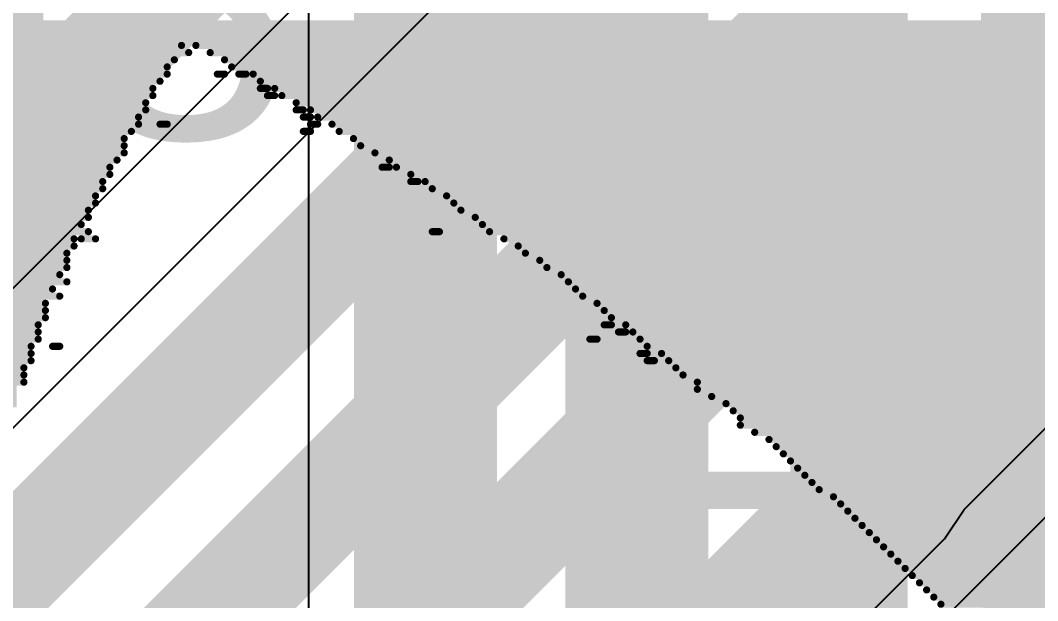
# Model space of a CAD drawing. Header units: inches. Extents: x -5 to 426, y -53 to 116.
# Drawn here: x 27.379 to 30.986, y -7.304 to -5.246 of the extents above; entities that cross this region are included whole.
import ezdxf

# ---------------------------------------------------------------- set-up
doc = ezdxf.new("R2010")
doc.units = ezdxf.units.IN
for name, color, linetype in [('Board Outline', 216, 'Continuous'), ('Bottom Layer', 5, 'Continuous'), ('Bottom Overlay', 54, 'Continuous'), ('Top Layer', 1, 'Continuous'), ('Top Overlay', 2, 'Continuous'), ('Top Paste', 8, 'Continuous'), ('Top Solder', 216, 'Continuous')]:
    doc.layers.add(name, color=color, linetype=linetype)
doc.styles.add('Arial', font='', dxfattribs={"height": 0.2})
doc.styles.get('Arial').set_extended_font_data('Arial')

# ---------------------------------------------------------------- blocks, each defined once
blk = doc.blocks.new('R___0603_50')
at = {"layer": 'Top Layer'}
for points in [[(-0.381, 0.4445), (-0.381, -0.4445), (-1.143, -0.4445), (-1.143, 0.4445)], [(1.143, 0.4445), (1.143, -0.4445), (0.381, -0.4445), (0.381, 0.4445)]]:
    blk.add_hatch(color=1, dxfattribs=at).paths.add_polyline_path(points)
at = {"layer": 'Top Paste'}
for points in [[(-0.381, 0.4445), (-0.381, -0.4445), (-1.143, -0.4445), (-1.143, 0.4445)], [(1.143, 0.4445), (1.143, -0.4445), (0.381, -0.4445), (0.381, 0.4445)]]:
    blk.add_hatch(color=8, dxfattribs=at).paths.add_polyline_path(points)
at = {"layer": 'Top Solder'}
for points in [[(-0.2794, 0.5461), (-0.2794, -0.5461), (-1.2446, -0.5461), (-1.2446, 0.5461)], [(1.2446, 0.5461), (1.2446, -0.5461), (0.2794, -0.5461), (0.2794, 0.5461)]]:
    blk.add_hatch(color=216, dxfattribs=at).paths.add_polyline_path(points)
at = {"layer": 'Top Overlay'}
for points in [[(-1.2192, 0.5334, 0.127, 0.127, 0), (1.2192, 0.5334, 0.127, 0.127, 0)], [(-1.2192, 0.5334, 0.127, 0.127, 0), (-1.2192, -0.5334, 0.127, 0.127, 0)], [(1.2192, 0.5334, 0.127, 0.127, 0), (1.2192, -0.5334, 0.127, 0.127, 0)], [(-1.2192, -0.5334, 0.127, 0.127, 0), (1.2192, -0.5334, 0.127, 0.127, 0)]]:
    blk.add_lwpolyline(points, format="xyseb", dxfattribs=at)
for points in [[(-1.25095, 0.5334, 0.0635, 0.0635, 1), (-1.18745, 0.5334, 0.0635, 0.0635, 1)], [(-1.25095, 0.5334, 0.0635, 0.0635, 1), (-1.18745, 0.5334, 0.0635, 0.0635, 1)], [(1.18745, 0.5334, 0.0635, 0.0635, 1), (1.25095, 0.5334, 0.0635, 0.0635, 1)], [(1.18745, 0.5334, 0.0635, 0.0635, 1), (1.25095, 0.5334, 0.0635, 0.0635, 1)], [(-1.25095, -0.5334, 0.0635, 0.0635, 1), (-1.18745, -0.5334, 0.0635, 0.0635, 1)], [(-1.25095, -0.5334, 0.0635, 0.0635, 1), (-1.18745, -0.5334, 0.0635, 0.0635, 1)], [(1.18745, -0.5334, 0.0635, 0.0635, 1), (1.25095, -0.5334, 0.0635, 0.0635, 1)], [(1.18745, -0.5334, 0.0635, 0.0635, 1), (1.25095, -0.5334, 0.0635, 0.0635, 1)]]:
    blk.add_lwpolyline(points, format="xyseb", close=True, dxfattribs=at)

msp = doc.modelspace()

# ---------------------------------------------------------------- hatches: boundary and pattern name
at = {"layer": 'Top Layer'}
msp.add_hatch(color=1, dxfattribs=at).paths.add_polyline_path([(30.8484, -5.894), (33.2963, -5.894), (33.2963, -4.9796), (30.8484, -4.9796)])

# ---------------------------------------------------------------- linework, layer by layer
at = {"layer": 'Board Outline'}
msp.add_lwpolyline([(49.7725, 6.3481, 0.254, 0.254, -1.144567), (-0.2979, -38.4414, 0.254, 0.254, 0)], format="xyseb", dxfattribs=at)
at = {"layer": 'Bottom Layer'}
for p, q in [((29.8821, -4.1615), (20.9794, -13.0642)), ((21.1658, -12.3823), (29.3173, -4.2308)), ((30.7247, -6.9808), (31.2388, -6.4667)), ((31.1856, -6.8354), (21.0486, -16.9723)), ((30.6554, -7.0844), (30.7247, -6.9808)), ((20.8373, -16.9025), (30.6554, -7.0844))]:
    msp.add_line(p, q, dxfattribs=at)
for points in [[(20.9186, -12.135, 0.381, 0.381, 0), (29.1589, -3.8947, 0.381, 0.381, 0)], [(21.2267, -13.3114, 0.381, 0.381, 0), (30.3345, -4.2036, 0.381, 0.381, 0)], [(30.3798, -5.8424, 0.381, 0.381, -0.198912), (32.8178, -4.8326, 0.381, 0.381, 0)], [(20.0917, -15.3242, 0.381, 0.381, 0), (30.4822, -4.9336, 0.381, 0.381, 0)], [(31.0057, -6.2054, 0.381, 0.381, -0.196871), (32.7876, -5.4755, 0.381, 0.381, 0)], [(19.8879, -16.3343, 0.381, 0.381, 0), (30.3798, -5.8424, 0.381, 0.381, 0)], [(30.9916, -6.2194, 0.381, 0.381, -0.001965), (31.0057, -6.2054, 0.381, 0.381, 0)], [(30.4082, -6.8028, 0.381, 0.381, 0), (30.9916, -6.2194, 0.381, 0.381, 0)], [(30.3022, -6.9088, 0.381, 0.381, 0), (30.4082, -6.8028, 0.381, 0.381, 0)], [(30.4082, -6.8372, 0.381, 0.381, 0), (30.4082, -6.8028, 0.381, 0.381, 0)], [(19.8207, -17.4247, 0.381, 0.381, 0), (30.4082, -6.8372, 0.381, 0.381, 0)], [(21.091, -17.4244, 0.381, 0.381, 0), (31.5226, -6.9928, 0.381, 0.381, 0)]]:
    msp.add_lwpolyline(points, format="xyseb", dxfattribs=at)
for points in [[(30.2845, -5.8424, 0.1905, 0.1905, 1), (30.475, -5.8424, 0.1905, 0.1905, 1)], [(30.2845, -5.8424, 0.1905, 0.1905, 1), (30.475, -5.8424, 0.1905, 0.1905, 1)], [(30.9105, -6.2054, 0.1905, 0.1905, 1), (31.101, -6.2054, 0.1905, 0.1905, 1)], [(30.9105, -6.2054, 0.1905, 0.1905, 1), (31.101, -6.2054, 0.1905, 0.1905, 1)], [(30.8963, -6.2194, 0.1905, 0.1905, 1), (31.0868, -6.2194, 0.1905, 0.1905, 1)], [(30.8963, -6.2194, 0.1905, 0.1905, 1), (31.0868, -6.2194, 0.1905, 0.1905, 1)], [(30.313, -6.8028, 0.1905, 0.1905, 1), (30.5035, -6.8028, 0.1905, 0.1905, 1)], [(30.313, -6.8028, 0.1905, 0.1905, 1), (30.5035, -6.8028, 0.1905, 0.1905, 1)], [(30.313, -6.8028, 0.1905, 0.1905, 1), (30.5035, -6.8028, 0.1905, 0.1905, 1)], [(30.313, -6.8372, 0.1905, 0.1905, 1), (30.5035, -6.8372, 0.1905, 0.1905, 1)], [(30.313, -6.8372, 0.1905, 0.1905, 1), (30.5035, -6.8372, 0.1905, 0.1905, 1)], [(30.2069, -6.9088, 0.1905, 0.1905, 1), (30.3974, -6.9088, 0.1905, 0.1905, 1)]]:
    msp.add_lwpolyline(points, format="xyseb", close=True, dxfattribs=at)
at = {"layer": 'Bottom Overlay'}
for points in [[(27.3661, -5.259, 0.0254, 0.0254, 0), (31.5063, -5.259, 0.0254, 0.0254, 0)], [(27.3407, -5.3098, 0.0254, 0.0254, 0), (31.5571, -5.3098, 0.0254, 0.0254, 0)], [(27.3661, -5.2844, 0.0254, 0.0254, 0), (31.5317, -5.2844, 0.0254, 0.0254, 0)], [(27.3407, -5.3352, 0.0254, 0.0254, 0), (27.9503, -5.3352, 0.0254, 0.0254, 0)], [(28.0011, -5.3352, 0.0254, 0.0254, 0), (31.5825, -5.3352, 0.0254, 0.0254, 0)], [(27.3153, -5.3606, 0.0254, 0.0254, 0), (27.9757, -5.3606, 0.0254, 0.0254, 0)], [(27.3153, -5.386, 0.0254, 0.0254, 0), (27.9249, -5.386, 0.0254, 0.0254, 0)], [(28.0519, -5.3606, 0.0254, 0.0254, 0), (31.6079, -5.3606, 0.0254, 0.0254, 0)], [(28.1027, -5.386, 0.0254, 0.0254, 0), (31.6333, -5.386, 0.0254, 0.0254, 0)], [(27.2899, -5.4114, 0.0254, 0.0254, 0), (27.8995, -5.4114, 0.0254, 0.0254, 0)], [(28.1281, -5.4114, 0.0254, 0.0254, 0), (31.6587, -5.4114, 0.0254, 0.0254, 0)], [(27.2645, -5.4368, 0.0254, 0.0254, 0), (27.8995, -5.4368, 0.0254, 0.0254, 0)], [(28.0773, -5.4368, 0.0254, 0.0254, 0), (28.1027, -5.4368, 0.0254, 0.0254, 0)], [(28.1535, -5.4368, 0.0254, 0.0254, 0), (28.1789, -5.4368, 0.0254, 0.0254, 0)], [(28.2043, -5.4368, 0.0254, 0.0254, 0), (31.6841, -5.4368, 0.0254, 0.0254, 0)], [(27.2137, -5.4876, 0.0254, 0.0254, 0), (27.8487, -5.4876, 0.0254, 0.0254, 0)], [(27.2645, -5.4622, 0.0254, 0.0254, 0), (27.8741, -5.4622, 0.0254, 0.0254, 0)], [(28.2297, -5.4622, 0.0254, 0.0254, 0), (31.7095, -5.4622, 0.0254, 0.0254, 0)], [(28.2297, -5.4876, 0.0254, 0.0254, 0), (28.2551, -5.4876, 0.0254, 0.0254, 0)], [(28.2805, -5.4876, 0.0254, 0.0254, 0), (31.7349, -5.4876, 0.0254, 0.0254, 0)], [(27.2391, -5.513, 0.0254, 0.0254, 0), (27.8487, -5.513, 0.0254, 0.0254, 0)], [(28.2551, -5.513, 0.0254, 0.0254, 0), (28.2805, -5.513, 0.0254, 0.0254, 0)], [(28.3059, -5.513, 0.0254, 0.0254, 0), (31.7603, -5.513, 0.0254, 0.0254, 0)], [(27.1883, -5.5638, 0.0254, 0.0254, 0), (27.8233, -5.5638, 0.0254, 0.0254, 0)], [(27.2137, -5.5384, 0.0254, 0.0254, 0), (27.8233, -5.5384, 0.0254, 0.0254, 0)], [(28.3567, -5.5384, 0.0254, 0.0254, 0), (31.8111, -5.5384, 0.0254, 0.0254, 0)], [(28.3567, -5.5638, 0.0254, 0.0254, 0), (28.3821, -5.5638, 0.0254, 0.0254, 0)], [(28.4075, -5.5638, 0.0254, 0.0254, 0), (31.8365, -5.5638, 0.0254, 0.0254, 0)], [(27.1883, -5.5892, 0.0254, 0.0254, 0), (27.7979, -5.5892, 0.0254, 0.0254, 0)], [(28.3821, -5.5892, 0.0254, 0.0254, 0), (28.4075, -5.5892, 0.0254, 0.0254, 0)], [(28.4329, -5.5892, 0.0254, 0.0254, 0), (31.8365, -5.5892, 0.0254, 0.0254, 0)], [(27.1883, -5.6146, 0.0254, 0.0254, 0), (27.7979, -5.6146, 0.0254, 0.0254, 0)], [(27.8741, -5.6146, 0.0254, 0.0254, 0), (27.8995, -5.6146, 0.0254, 0.0254, 0)], [(28.4075, -5.6146, 0.0254, 0.0254, 0), (28.4329, -5.6146, 0.0254, 0.0254, 0)], [(28.4837, -5.6146, 0.0254, 0.0254, 0), (31.8619, -5.6146, 0.0254, 0.0254, 0)], [(27.1629, -5.64, 0.0254, 0.0254, 0), (27.7725, -5.64, 0.0254, 0.0254, 0)], [(27.1629, -5.6654, 0.0254, 0.0254, 0), (27.7471, -5.6654, 0.0254, 0.0254, 0)], [(28.3821, -5.64, 0.0254, 0.0254, 0), (28.4075, -5.64, 0.0254, 0.0254, 0)], [(28.5091, -5.64, 0.0254, 0.0254, 0), (31.9127, -5.64, 0.0254, 0.0254, 0)], [(28.5599, -5.6654, 0.0254, 0.0254, 0), (31.9381, -5.6654, 0.0254, 0.0254, 0)], [(27.1375, -5.6908, 0.0254, 0.0254, 0), (27.7471, -5.6908, 0.0254, 0.0254, 0)], [(28.5853, -5.6908, 0.0254, 0.0254, 0), (31.9635, -5.6908, 0.0254, 0.0254, 0)], [(27.1121, -5.7416, 0.0254, 0.0254, 0), (27.7217, -5.7416, 0.0254, 0.0254, 0)], [(27.1375, -5.7162, 0.0254, 0.0254, 0), (27.7471, -5.7162, 0.0254, 0.0254, 0)], [(28.6361, -5.7162, 0.0254, 0.0254, 0), (31.9889, -5.7162, 0.0254, 0.0254, 0)], [(28.6869, -5.7416, 0.0254, 0.0254, 0), (32.0143, -5.7416, 0.0254, 0.0254, 0)], [(27.1121, -5.767, 0.0254, 0.0254, 0), (27.6963, -5.767, 0.0254, 0.0254, 0)], [(28.6615, -5.767, 0.0254, 0.0254, 0), (28.6869, -5.767, 0.0254, 0.0254, 0)], [(28.7123, -5.767, 0.0254, 0.0254, 0), (32.0397, -5.767, 0.0254, 0.0254, 0)], [(27.0867, -5.8178, 0.0254, 0.0254, 0), (27.6709, -5.8178, 0.0254, 0.0254, 0)], [(27.1121, -5.7924, 0.0254, 0.0254, 0), (27.6963, -5.7924, 0.0254, 0.0254, 0)], [(28.7631, -5.7924, 0.0254, 0.0254, 0), (32.0651, -5.7924, 0.0254, 0.0254, 0)], [(28.7631, -5.8178, 0.0254, 0.0254, 0), (28.7885, -5.8178, 0.0254, 0.0254, 0)], [(28.8139, -5.8178, 0.0254, 0.0254, 0), (32.0905, -5.8178, 0.0254, 0.0254, 0)], [(27.0613, -5.8432, 0.0254, 0.0254, 0), (27.6709, -5.8432, 0.0254, 0.0254, 0)], [(28.8393, -5.8432, 0.0254, 0.0254, 0), (32.1159, -5.8432, 0.0254, 0.0254, 0)], [(27.0613, -5.8686, 0.0254, 0.0254, 0), (27.6455, -5.8686, 0.0254, 0.0254, 0)], [(28.8901, -5.8686, 0.0254, 0.0254, 0), (32.1413, -5.8686, 0.0254, 0.0254, 0)], [(27.0359, -5.9194, 0.0254, 0.0254, 0), (27.6201, -5.9194, 0.0254, 0.0254, 0)], [(27.0613, -5.894, 0.0254, 0.0254, 0), (27.6455, -5.894, 0.0254, 0.0254, 0)], [(28.9155, -5.894, 0.0254, 0.0254, 0), (32.1921, -5.894, 0.0254, 0.0254, 0)], [(28.9409, -5.9194, 0.0254, 0.0254, 0), (32.1921, -5.9194, 0.0254, 0.0254, 0)], [(27.0359, -5.9448, 0.0254, 0.0254, 0), (27.6201, -5.9448, 0.0254, 0.0254, 0)], [(28.9917, -5.9448, 0.0254, 0.0254, 0), (32.2175, -5.9448, 0.0254, 0.0254, 0)], [(27.0105, -5.9956, 0.0254, 0.0254, 0), (27.6201, -5.9956, 0.0254, 0.0254, 0)], [(27.0359, -5.9702, 0.0254, 0.0254, 0), (27.5947, -5.9702, 0.0254, 0.0254, 0)], [(28.8393, -5.9956, 0.0254, 0.0254, 0), (28.8647, -5.9956, 0.0254, 0.0254, 0)], [(29.0171, -5.9702, 0.0254, 0.0254, 0), (32.2429, -5.9702, 0.0254, 0.0254, 0)], [(29.0425, -5.9956, 0.0254, 0.0254, 0), (32.2683, -5.9956, 0.0254, 0.0254, 0)], [(27.0105, -6.021, 0.0254, 0.0254, 0), (27.5693, -6.021, 0.0254, 0.0254, 0)], [(27.5947, -6.021, 0.0254, 0.0254, 0), (27.6455, -6.021, 0.0254, 0.0254, 0)], [(29.0933, -6.021, 0.0254, 0.0254, 0), (32.2937, -6.021, 0.0254, 0.0254, 0)], [(26.9851, -6.0464, 0.0254, 0.0254, 0), (27.5693, -6.0464, 0.0254, 0.0254, 0)], [(26.9851, -6.0718, 0.0254, 0.0254, 0), (27.5439, -6.0718, 0.0254, 0.0254, 0)], [(29.1441, -6.0464, 0.0254, 0.0254, 0), (32.3191, -6.0464, 0.0254, 0.0254, 0)], [(29.1695, -6.0718, 0.0254, 0.0254, 0), (32.3699, -6.0718, 0.0254, 0.0254, 0)], [(26.9597, -6.0972, 0.0254, 0.0254, 0), (27.5439, -6.0972, 0.0254, 0.0254, 0)], [(29.2203, -6.0972, 0.0254, 0.0254, 0), (32.3953, -6.0972, 0.0254, 0.0254, 0)], [(26.9597, -6.1226, 0.0254, 0.0254, 0), (27.5439, -6.1226, 0.0254, 0.0254, 0)], [(29.2457, -6.1226, 0.0254, 0.0254, 0), (32.3953, -6.1226, 0.0254, 0.0254, 0)], [(26.9343, -6.1734, 0.0254, 0.0254, 0), (27.5439, -6.1734, 0.0254, 0.0254, 0)], [(26.9597, -6.148, 0.0254, 0.0254, 0), (27.5185, -6.148, 0.0254, 0.0254, 0)], [(29.2965, -6.148, 0.0254, 0.0254, 0), (32.4207, -6.148, 0.0254, 0.0254, 0)], [(29.3219, -6.1734, 0.0254, 0.0254, 0), (32.4461, -6.1734, 0.0254, 0.0254, 0)], [(26.9343, -6.1988, 0.0254, 0.0254, 0), (27.4931, -6.1988, 0.0254, 0.0254, 0)], [(29.3473, -6.1988, 0.0254, 0.0254, 0), (32.4969, -6.1988, 0.0254, 0.0254, 0)], [(26.8835, -6.2496, 0.0254, 0.0254, 0), (27.4677, -6.2496, 0.0254, 0.0254, 0)], [(26.9089, -6.2242, 0.0254, 0.0254, 0), (27.5185, -6.2242, 0.0254, 0.0254, 0)], [(29.3727, -6.2242, 0.0254, 0.0254, 0), (32.5477, -6.2242, 0.0254, 0.0254, 0)], [(29.4235, -6.2496, 0.0254, 0.0254, 0), (32.5477, -6.2496, 0.0254, 0.0254, 0)], [(26.9089, -6.275, 0.0254, 0.0254, 0), (27.4677, -6.275, 0.0254, 0.0254, 0)], [(29.4489, -6.275, 0.0254, 0.0254, 0), (32.5731, -6.275, 0.0254, 0.0254, 0)], [(26.8835, -6.3004, 0.0254, 0.0254, 0), (27.4677, -6.3004, 0.0254, 0.0254, 0)], [(29.4743, -6.3004, 0.0254, 0.0254, 0), (32.5985, -6.3004, 0.0254, 0.0254, 0)], [(26.8835, -6.3258, 0.0254, 0.0254, 0), (27.4423, -6.3258, 0.0254, 0.0254, 0)], [(26.8835, -6.3512, 0.0254, 0.0254, 0), (27.4423, -6.3512, 0.0254, 0.0254, 0)], [(29.4489, -6.3258, 0.0254, 0.0254, 0), (29.4743, -6.3258, 0.0254, 0.0254, 0)], [(29.4997, -6.3512, 0.0254, 0.0254, 0), (29.5251, -6.3512, 0.0254, 0.0254, 0)], [(29.5251, -6.3258, 0.0254, 0.0254, 0), (32.6239, -6.3258, 0.0254, 0.0254, 0)], [(29.5505, -6.3512, 0.0254, 0.0254, 0), (32.6747, -6.3512, 0.0254, 0.0254, 0)], [(26.8581, -6.3766, 0.0254, 0.0254, 0), (27.4423, -6.3766, 0.0254, 0.0254, 0)], [(29.3981, -6.3766, 0.0254, 0.0254, 0), (29.4235, -6.3766, 0.0254, 0.0254, 0)], [(29.5759, -6.3766, 0.0254, 0.0254, 0), (32.7001, -6.3766, 0.0254, 0.0254, 0)], [(26.8581, -6.402, 0.0254, 0.0254, 0), (27.4169, -6.402, 0.0254, 0.0254, 0)], [(26.8581, -6.4274, 0.0254, 0.0254, 0), (27.4169, -6.4274, 0.0254, 0.0254, 0)], [(27.4931, -6.402, 0.0254, 0.0254, 0), (27.5185, -6.402, 0.0254, 0.0254, 0)], [(29.5759, -6.4274, 0.0254, 0.0254, 0), (29.6013, -6.4274, 0.0254, 0.0254, 0)], [(29.6013, -6.402, 0.0254, 0.0254, 0), (32.7001, -6.402, 0.0254, 0.0254, 0)], [(29.6521, -6.4274, 0.0254, 0.0254, 0), (32.7001, -6.4274, 0.0254, 0.0254, 0)], [(26.8327, -6.4528, 0.0254, 0.0254, 0), (27.4169, -6.4528, 0.0254, 0.0254, 0)], [(29.6013, -6.4528, 0.0254, 0.0254, 0), (29.6267, -6.4528, 0.0254, 0.0254, 0)], [(29.6775, -6.4528, 0.0254, 0.0254, 0), (32.7255, -6.4528, 0.0254, 0.0254, 0)], [(26.8327, -6.4782, 0.0254, 0.0254, 0), (27.3915, -6.4782, 0.0254, 0.0254, 0)], [(26.8327, -6.5036, 0.0254, 0.0254, 0), (27.3915, -6.5036, 0.0254, 0.0254, 0)], [(29.7029, -6.4782, 0.0254, 0.0254, 0), (32.7509, -6.4782, 0.0254, 0.0254, 0)], [(29.7283, -6.5036, 0.0254, 0.0254, 0), (32.8017, -6.5036, 0.0254, 0.0254, 0)], [(26.8327, -6.529, 0.0254, 0.0254, 0), (27.3915, -6.529, 0.0254, 0.0254, 0)], [(29.7791, -6.529, 0.0254, 0.0254, 0), (32.8271, -6.529, 0.0254, 0.0254, 0)], [(26.8073, -6.5544, 0.0254, 0.0254, 0), (27.3661, -6.5544, 0.0254, 0.0254, 0)], [(29.7791, -6.5544, 0.0254, 0.0254, 0), (32.8271, -6.5544, 0.0254, 0.0254, 0)], [(26.8073, -6.5798, 0.0254, 0.0254, 0), (27.3661, -6.5798, 0.0254, 0.0254, 0)], [(26.8073, -6.6052, 0.0254, 0.0254, 0), (27.3661, -6.6052, 0.0254, 0.0254, 0)], [(29.8299, -6.5798, 0.0254, 0.0254, 0), (32.8525, -6.5798, 0.0254, 0.0254, 0)], [(29.8807, -6.6052, 0.0254, 0.0254, 0), (32.8779, -6.6052, 0.0254, 0.0254, 0)], [(29.9061, -6.6306, 0.0254, 0.0254, 0), (32.9287, -6.6306, 0.0254, 0.0254, 0)], [(29.9315, -6.656, 0.0254, 0.0254, 0), (32.9287, -6.656, 0.0254, 0.0254, 0)], [(29.9315, -6.6814, 0.0254, 0.0254, 0), (32.9541, -6.6814, 0.0254, 0.0254, 0)], [(29.9823, -6.7068, 0.0254, 0.0254, 0), (32.9795, -6.7068, 0.0254, 0.0254, 0)], [(30.0331, -6.7322, 0.0254, 0.0254, 0), (33.0049, -6.7322, 0.0254, 0.0254, 0)], [(30.0585, -6.7576, 0.0254, 0.0254, 0), (33.0303, -6.7576, 0.0254, 0.0254, 0)], [(30.0839, -6.783, 0.0254, 0.0254, 0), (33.0557, -6.783, 0.0254, 0.0254, 0)], [(30.1093, -6.8084, 0.0254, 0.0254, 0), (33.0811, -6.8084, 0.0254, 0.0254, 0)], [(30.1347, -6.8338, 0.0254, 0.0254, 0), (33.1319, -6.8338, 0.0254, 0.0254, 0)], [(30.1601, -6.8592, 0.0254, 0.0254, 0), (33.1319, -6.8592, 0.0254, 0.0254, 0)], [(30.1855, -6.8846, 0.0254, 0.0254, 0), (33.1319, -6.8846, 0.0254, 0.0254, 0)], [(30.2109, -6.91, 0.0254, 0.0254, 0), (33.1573, -6.91, 0.0254, 0.0254, 0)], [(30.2617, -6.9354, 0.0254, 0.0254, 0), (33.1827, -6.9354, 0.0254, 0.0254, 0)], [(30.2871, -6.9608, 0.0254, 0.0254, 0), (33.2081, -6.9608, 0.0254, 0.0254, 0)], [(30.3125, -6.9862, 0.0254, 0.0254, 0), (33.2335, -6.9862, 0.0254, 0.0254, 0)], [(30.3379, -7.0116, 0.0254, 0.0254, 0), (33.2843, -7.0116, 0.0254, 0.0254, 0)], [(30.3633, -7.037, 0.0254, 0.0254, 0), (33.3097, -7.037, 0.0254, 0.0254, 0)], [(30.3887, -7.0624, 0.0254, 0.0254, 0), (33.3097, -7.0624, 0.0254, 0.0254, 0)], [(30.4141, -7.0878, 0.0254, 0.0254, 0), (33.3351, -7.0878, 0.0254, 0.0254, 0)], [(30.4395, -7.1132, 0.0254, 0.0254, 0), (33.3351, -7.1132, 0.0254, 0.0254, 0)], [(30.4649, -7.1386, 0.0254, 0.0254, 0), (33.3605, -7.1386, 0.0254, 0.0254, 0)], [(30.4903, -7.164, 0.0254, 0.0254, 0), (33.3859, -7.164, 0.0254, 0.0254, 0)], [(30.5157, -7.1894, 0.0254, 0.0254, 0), (33.4113, -7.1894, 0.0254, 0.0254, 0)], [(30.5411, -7.2148, 0.0254, 0.0254, 0), (33.4113, -7.2148, 0.0254, 0.0254, 0)], [(30.5665, -7.2402, 0.0254, 0.0254, 0), (33.4367, -7.2402, 0.0254, 0.0254, 0)], [(30.5919, -7.2656, 0.0254, 0.0254, 0), (33.4875, -7.2656, 0.0254, 0.0254, 0)], [(30.6173, -7.291, 0.0254, 0.0254, 0), (33.4621, -7.291, 0.0254, 0.0254, 0)], [(30.6427, -7.3164, 0.0254, 0.0254, 0), (33.4875, -7.3164, 0.0254, 0.0254, 0)]]:
    msp.add_lwpolyline(points, format="xyseb", dxfattribs=at)
for points in [[(27.9439, -5.3352, 0.0127, 0.0127, 1), (27.9566, -5.3352, 0.0127, 0.0127, 1)], [(27.9947, -5.3352, 0.0127, 0.0127, 1), (28.0074, -5.3352, 0.0127, 0.0127, 1)], [(27.9185, -5.386, 0.0127, 0.0127, 1), (27.9312, -5.386, 0.0127, 0.0127, 1)], [(27.9693, -5.3606, 0.0127, 0.0127, 1), (27.982, -5.3606, 0.0127, 0.0127, 1)], [(28.0455, -5.3606, 0.0127, 0.0127, 1), (28.0582, -5.3606, 0.0127, 0.0127, 1)], [(28.0963, -5.386, 0.0127, 0.0127, 1), (28.109, -5.386, 0.0127, 0.0127, 1)], [(27.8931, -5.4114, 0.0127, 0.0127, 1), (27.9058, -5.4114, 0.0127, 0.0127, 1)], [(28.1217, -5.4114, 0.0127, 0.0127, 1), (28.1344, -5.4114, 0.0127, 0.0127, 1)], [(27.8931, -5.4368, 0.0127, 0.0127, 1), (27.9058, -5.4368, 0.0127, 0.0127, 1)], [(28.0709, -5.4368, 0.0127, 0.0127, 1), (28.0836, -5.4368, 0.0127, 0.0127, 1)], [(28.0963, -5.4368, 0.0127, 0.0127, 1), (28.109, -5.4368, 0.0127, 0.0127, 1)], [(28.1471, -5.4368, 0.0127, 0.0127, 1), (28.1598, -5.4368, 0.0127, 0.0127, 1)], [(28.1725, -5.4368, 0.0127, 0.0127, 1), (28.1852, -5.4368, 0.0127, 0.0127, 1)], [(28.1979, -5.4368, 0.0127, 0.0127, 1), (28.2106, -5.4368, 0.0127, 0.0127, 1)], [(27.8423, -5.4876, 0.0127, 0.0127, 1), (27.855, -5.4876, 0.0127, 0.0127, 1)], [(27.8677, -5.4622, 0.0127, 0.0127, 1), (27.8804, -5.4622, 0.0127, 0.0127, 1)], [(28.2233, -5.4622, 0.0127, 0.0127, 1), (28.236, -5.4622, 0.0127, 0.0127, 1)], [(28.2233, -5.4876, 0.0127, 0.0127, 1), (28.236, -5.4876, 0.0127, 0.0127, 1)], [(28.2487, -5.4876, 0.0127, 0.0127, 1), (28.2614, -5.4876, 0.0127, 0.0127, 1)], [(28.2741, -5.4876, 0.0127, 0.0127, 1), (28.2868, -5.4876, 0.0127, 0.0127, 1)], [(27.8423, -5.513, 0.0127, 0.0127, 1), (27.855, -5.513, 0.0127, 0.0127, 1)], [(28.2487, -5.513, 0.0127, 0.0127, 1), (28.2614, -5.513, 0.0127, 0.0127, 1)], [(28.2741, -5.513, 0.0127, 0.0127, 1), (28.2868, -5.513, 0.0127, 0.0127, 1)], [(28.2995, -5.513, 0.0127, 0.0127, 1), (28.3122, -5.513, 0.0127, 0.0127, 1)], [(27.8169, -5.5384, 0.0127, 0.0127, 1), (27.8296, -5.5384, 0.0127, 0.0127, 1)], [(27.8169, -5.5638, 0.0127, 0.0127, 1), (27.8296, -5.5638, 0.0127, 0.0127, 1)], [(28.3503, -5.5384, 0.0127, 0.0127, 1), (28.363, -5.5384, 0.0127, 0.0127, 1)], [(28.3503, -5.5638, 0.0127, 0.0127, 1), (28.363, -5.5638, 0.0127, 0.0127, 1)], [(28.3757, -5.5638, 0.0127, 0.0127, 1), (28.3884, -5.5638, 0.0127, 0.0127, 1)], [(28.4011, -5.5638, 0.0127, 0.0127, 1), (28.4138, -5.5638, 0.0127, 0.0127, 1)], [(27.7915, -5.5892, 0.0127, 0.0127, 1), (27.8042, -5.5892, 0.0127, 0.0127, 1)], [(28.3757, -5.5892, 0.0127, 0.0127, 1), (28.3884, -5.5892, 0.0127, 0.0127, 1)], [(28.4011, -5.5892, 0.0127, 0.0127, 1), (28.4138, -5.5892, 0.0127, 0.0127, 1)], [(28.4265, -5.5892, 0.0127, 0.0127, 1), (28.4392, -5.5892, 0.0127, 0.0127, 1)], [(27.7915, -5.6146, 0.0127, 0.0127, 1), (27.8042, -5.6146, 0.0127, 0.0127, 1)], [(27.8677, -5.6146, 0.0127, 0.0127, 1), (27.8804, -5.6146, 0.0127, 0.0127, 1)], [(27.8931, -5.6146, 0.0127, 0.0127, 1), (27.9058, -5.6146, 0.0127, 0.0127, 1)], [(28.4011, -5.6146, 0.0127, 0.0127, 1), (28.4138, -5.6146, 0.0127, 0.0127, 1)], [(28.4265, -5.6146, 0.0127, 0.0127, 1), (28.4392, -5.6146, 0.0127, 0.0127, 1)], [(28.4773, -5.6146, 0.0127, 0.0127, 1), (28.49, -5.6146, 0.0127, 0.0127, 1)], [(27.7407, -5.6654, 0.0127, 0.0127, 1), (27.7534, -5.6654, 0.0127, 0.0127, 1)], [(27.7661, -5.64, 0.0127, 0.0127, 1), (27.7788, -5.64, 0.0127, 0.0127, 1)], [(28.3757, -5.64, 0.0127, 0.0127, 1), (28.3884, -5.64, 0.0127, 0.0127, 1)], [(28.4011, -5.64, 0.0127, 0.0127, 1), (28.4138, -5.64, 0.0127, 0.0127, 1)], [(28.5027, -5.64, 0.0127, 0.0127, 1), (28.5154, -5.64, 0.0127, 0.0127, 1)], [(28.5535, -5.6654, 0.0127, 0.0127, 1), (28.5662, -5.6654, 0.0127, 0.0127, 1)], [(27.7407, -5.6908, 0.0127, 0.0127, 1), (27.7534, -5.6908, 0.0127, 0.0127, 1)], [(28.5789, -5.6908, 0.0127, 0.0127, 1), (28.5916, -5.6908, 0.0127, 0.0127, 1)], [(27.7153, -5.7416, 0.0127, 0.0127, 1), (27.728, -5.7416, 0.0127, 0.0127, 1)], [(27.7407, -5.7162, 0.0127, 0.0127, 1), (27.7534, -5.7162, 0.0127, 0.0127, 1)], [(28.6297, -5.7162, 0.0127, 0.0127, 1), (28.6424, -5.7162, 0.0127, 0.0127, 1)], [(28.6805, -5.7416, 0.0127, 0.0127, 1), (28.6932, -5.7416, 0.0127, 0.0127, 1)], [(27.6899, -5.767, 0.0127, 0.0127, 1), (27.7026, -5.767, 0.0127, 0.0127, 1)], [(28.6551, -5.767, 0.0127, 0.0127, 1), (28.6678, -5.767, 0.0127, 0.0127, 1)], [(28.6805, -5.767, 0.0127, 0.0127, 1), (28.6932, -5.767, 0.0127, 0.0127, 1)], [(28.7059, -5.767, 0.0127, 0.0127, 1), (28.7186, -5.767, 0.0127, 0.0127, 1)], [(27.6645, -5.8178, 0.0127, 0.0127, 1), (27.6772, -5.8178, 0.0127, 0.0127, 1)], [(27.6899, -5.7924, 0.0127, 0.0127, 1), (27.7026, -5.7924, 0.0127, 0.0127, 1)], [(28.7567, -5.7924, 0.0127, 0.0127, 1), (28.7694, -5.7924, 0.0127, 0.0127, 1)], [(28.7567, -5.8178, 0.0127, 0.0127, 1), (28.7694, -5.8178, 0.0127, 0.0127, 1)], [(28.7821, -5.8178, 0.0127, 0.0127, 1), (28.7948, -5.8178, 0.0127, 0.0127, 1)], [(28.8075, -5.8178, 0.0127, 0.0127, 1), (28.8202, -5.8178, 0.0127, 0.0127, 1)], [(27.6645, -5.8432, 0.0127, 0.0127, 1), (27.6772, -5.8432, 0.0127, 0.0127, 1)], [(28.8329, -5.8432, 0.0127, 0.0127, 1), (28.8456, -5.8432, 0.0127, 0.0127, 1)], [(27.6391, -5.8686, 0.0127, 0.0127, 1), (27.6518, -5.8686, 0.0127, 0.0127, 1)], [(28.8837, -5.8686, 0.0127, 0.0127, 1), (28.8964, -5.8686, 0.0127, 0.0127, 1)], [(27.6137, -5.9194, 0.0127, 0.0127, 1), (27.6264, -5.9194, 0.0127, 0.0127, 1)], [(27.6391, -5.894, 0.0127, 0.0127, 1), (27.6518, -5.894, 0.0127, 0.0127, 1)], [(28.9091, -5.894, 0.0127, 0.0127, 1), (28.9218, -5.894, 0.0127, 0.0127, 1)], [(28.9345, -5.9194, 0.0127, 0.0127, 1), (28.9472, -5.9194, 0.0127, 0.0127, 1)], [(27.6137, -5.9448, 0.0127, 0.0127, 1), (27.6264, -5.9448, 0.0127, 0.0127, 1)], [(28.9853, -5.9448, 0.0127, 0.0127, 1), (28.998, -5.9448, 0.0127, 0.0127, 1)], [(27.5883, -5.9702, 0.0127, 0.0127, 1), (27.601, -5.9702, 0.0127, 0.0127, 1)], [(27.6137, -5.9956, 0.0127, 0.0127, 1), (27.6264, -5.9956, 0.0127, 0.0127, 1)], [(28.8329, -5.9956, 0.0127, 0.0127, 1), (28.8456, -5.9956, 0.0127, 0.0127, 1)], [(28.8583, -5.9956, 0.0127, 0.0127, 1), (28.871, -5.9956, 0.0127, 0.0127, 1)], [(29.0107, -5.9702, 0.0127, 0.0127, 1), (29.0234, -5.9702, 0.0127, 0.0127, 1)], [(29.0361, -5.9956, 0.0127, 0.0127, 1), (29.0488, -5.9956, 0.0127, 0.0127, 1)], [(27.5629, -6.021, 0.0127, 0.0127, 1), (27.5756, -6.021, 0.0127, 0.0127, 1)], [(27.5883, -6.021, 0.0127, 0.0127, 1), (27.601, -6.021, 0.0127, 0.0127, 1)], [(27.6391, -6.021, 0.0127, 0.0127, 1), (27.6518, -6.021, 0.0127, 0.0127, 1)], [(29.0869, -6.021, 0.0127, 0.0127, 1), (29.0996, -6.021, 0.0127, 0.0127, 1)], [(27.5375, -6.0718, 0.0127, 0.0127, 1), (27.5502, -6.0718, 0.0127, 0.0127, 1)], [(27.5629, -6.0464, 0.0127, 0.0127, 1), (27.5756, -6.0464, 0.0127, 0.0127, 1)], [(29.1377, -6.0464, 0.0127, 0.0127, 1), (29.1504, -6.0464, 0.0127, 0.0127, 1)], [(29.1631, -6.0718, 0.0127, 0.0127, 1), (29.1758, -6.0718, 0.0127, 0.0127, 1)], [(27.5375, -6.0972, 0.0127, 0.0127, 1), (27.5502, -6.0972, 0.0127, 0.0127, 1)], [(29.2139, -6.0972, 0.0127, 0.0127, 1), (29.2266, -6.0972, 0.0127, 0.0127, 1)], [(27.5375, -6.1226, 0.0127, 0.0127, 1), (27.5502, -6.1226, 0.0127, 0.0127, 1)], [(29.2393, -6.1226, 0.0127, 0.0127, 1), (29.252, -6.1226, 0.0127, 0.0127, 1)], [(27.5121, -6.148, 0.0127, 0.0127, 1), (27.5248, -6.148, 0.0127, 0.0127, 1)], [(27.5375, -6.1734, 0.0127, 0.0127, 1), (27.5502, -6.1734, 0.0127, 0.0127, 1)], [(29.2901, -6.148, 0.0127, 0.0127, 1), (29.3028, -6.148, 0.0127, 0.0127, 1)], [(29.3155, -6.1734, 0.0127, 0.0127, 1), (29.3282, -6.1734, 0.0127, 0.0127, 1)], [(27.4867, -6.1988, 0.0127, 0.0127, 1), (27.4994, -6.1988, 0.0127, 0.0127, 1)], [(29.3409, -6.1988, 0.0127, 0.0127, 1), (29.3536, -6.1988, 0.0127, 0.0127, 1)], [(27.4613, -6.2496, 0.0127, 0.0127, 1), (27.474, -6.2496, 0.0127, 0.0127, 1)], [(27.5121, -6.2242, 0.0127, 0.0127, 1), (27.5248, -6.2242, 0.0127, 0.0127, 1)], [(29.3663, -6.2242, 0.0127, 0.0127, 1), (29.379, -6.2242, 0.0127, 0.0127, 1)], [(29.4171, -6.2496, 0.0127, 0.0127, 1), (29.4298, -6.2496, 0.0127, 0.0127, 1)], [(27.4613, -6.275, 0.0127, 0.0127, 1), (27.474, -6.275, 0.0127, 0.0127, 1)], [(29.4425, -6.275, 0.0127, 0.0127, 1), (29.4552, -6.275, 0.0127, 0.0127, 1)], [(27.4613, -6.3004, 0.0127, 0.0127, 1), (27.474, -6.3004, 0.0127, 0.0127, 1)], [(29.4679, -6.3004, 0.0127, 0.0127, 1), (29.4806, -6.3004, 0.0127, 0.0127, 1)], [(27.4359, -6.3258, 0.0127, 0.0127, 1), (27.4486, -6.3258, 0.0127, 0.0127, 1)], [(27.4359, -6.3512, 0.0127, 0.0127, 1), (27.4486, -6.3512, 0.0127, 0.0127, 1)], [(29.4425, -6.3258, 0.0127, 0.0127, 1), (29.4552, -6.3258, 0.0127, 0.0127, 1)], [(29.4679, -6.3258, 0.0127, 0.0127, 1), (29.4806, -6.3258, 0.0127, 0.0127, 1)], [(29.4933, -6.3512, 0.0127, 0.0127, 1), (29.506, -6.3512, 0.0127, 0.0127, 1)], [(29.5187, -6.3258, 0.0127, 0.0127, 1), (29.5314, -6.3258, 0.0127, 0.0127, 1)], [(29.5187, -6.3512, 0.0127, 0.0127, 1), (29.5314, -6.3512, 0.0127, 0.0127, 1)], [(29.5441, -6.3512, 0.0127, 0.0127, 1), (29.5568, -6.3512, 0.0127, 0.0127, 1)], [(27.4359, -6.3766, 0.0127, 0.0127, 1), (27.4486, -6.3766, 0.0127, 0.0127, 1)], [(29.3917, -6.3766, 0.0127, 0.0127, 1), (29.4044, -6.3766, 0.0127, 0.0127, 1)], [(29.4171, -6.3766, 0.0127, 0.0127, 1), (29.4298, -6.3766, 0.0127, 0.0127, 1)], [(29.5695, -6.3766, 0.0127, 0.0127, 1), (29.5822, -6.3766, 0.0127, 0.0127, 1)], [(27.4105, -6.402, 0.0127, 0.0127, 1), (27.4232, -6.402, 0.0127, 0.0127, 1)], [(27.4105, -6.4274, 0.0127, 0.0127, 1), (27.4232, -6.4274, 0.0127, 0.0127, 1)], [(27.4867, -6.402, 0.0127, 0.0127, 1), (27.4994, -6.402, 0.0127, 0.0127, 1)], [(27.5121, -6.402, 0.0127, 0.0127, 1), (27.5248, -6.402, 0.0127, 0.0127, 1)], [(29.5695, -6.4274, 0.0127, 0.0127, 1), (29.5822, -6.4274, 0.0127, 0.0127, 1)], [(29.5949, -6.402, 0.0127, 0.0127, 1), (29.6076, -6.402, 0.0127, 0.0127, 1)], [(29.5949, -6.4274, 0.0127, 0.0127, 1), (29.6076, -6.4274, 0.0127, 0.0127, 1)], [(29.6457, -6.4274, 0.0127, 0.0127, 1), (29.6584, -6.4274, 0.0127, 0.0127, 1)], [(27.4105, -6.4528, 0.0127, 0.0127, 1), (27.4232, -6.4528, 0.0127, 0.0127, 1)], [(29.5949, -6.4528, 0.0127, 0.0127, 1), (29.6076, -6.4528, 0.0127, 0.0127, 1)], [(29.6203, -6.4528, 0.0127, 0.0127, 1), (29.633, -6.4528, 0.0127, 0.0127, 1)], [(29.6711, -6.4528, 0.0127, 0.0127, 1), (29.6838, -6.4528, 0.0127, 0.0127, 1)], [(27.3851, -6.4782, 0.0127, 0.0127, 1), (27.3978, -6.4782, 0.0127, 0.0127, 1)], [(27.3851, -6.5036, 0.0127, 0.0127, 1), (27.3978, -6.5036, 0.0127, 0.0127, 1)], [(29.6965, -6.4782, 0.0127, 0.0127, 1), (29.7092, -6.4782, 0.0127, 0.0127, 1)], [(29.7219, -6.5036, 0.0127, 0.0127, 1), (29.7346, -6.5036, 0.0127, 0.0127, 1)], [(27.3851, -6.529, 0.0127, 0.0127, 1), (27.3978, -6.529, 0.0127, 0.0127, 1)], [(29.7727, -6.529, 0.0127, 0.0127, 1), (29.7854, -6.529, 0.0127, 0.0127, 1)], [(29.7727, -6.5544, 0.0127, 0.0127, 1), (29.7854, -6.5544, 0.0127, 0.0127, 1)], [(29.8235, -6.5798, 0.0127, 0.0127, 1), (29.8362, -6.5798, 0.0127, 0.0127, 1)], [(29.8743, -6.6052, 0.0127, 0.0127, 1), (29.887, -6.6052, 0.0127, 0.0127, 1)], [(29.8997, -6.6306, 0.0127, 0.0127, 1), (29.9124, -6.6306, 0.0127, 0.0127, 1)], [(29.9251, -6.656, 0.0127, 0.0127, 1), (29.9378, -6.656, 0.0127, 0.0127, 1)], [(29.9251, -6.6814, 0.0127, 0.0127, 1), (29.9378, -6.6814, 0.0127, 0.0127, 1)], [(29.9759, -6.7068, 0.0127, 0.0127, 1), (29.9886, -6.7068, 0.0127, 0.0127, 1)], [(30.0267, -6.7322, 0.0127, 0.0127, 1), (30.0394, -6.7322, 0.0127, 0.0127, 1)], [(30.0521, -6.7576, 0.0127, 0.0127, 1), (30.0648, -6.7576, 0.0127, 0.0127, 1)], [(30.0775, -6.783, 0.0127, 0.0127, 1), (30.0902, -6.783, 0.0127, 0.0127, 1)], [(30.1029, -6.8084, 0.0127, 0.0127, 1), (30.1156, -6.8084, 0.0127, 0.0127, 1)], [(30.1283, -6.8338, 0.0127, 0.0127, 1), (30.141, -6.8338, 0.0127, 0.0127, 1)], [(30.1537, -6.8592, 0.0127, 0.0127, 1), (30.1664, -6.8592, 0.0127, 0.0127, 1)], [(30.1791, -6.8846, 0.0127, 0.0127, 1), (30.1918, -6.8846, 0.0127, 0.0127, 1)], [(30.2045, -6.91, 0.0127, 0.0127, 1), (30.2172, -6.91, 0.0127, 0.0127, 1)], [(30.2553, -6.9354, 0.0127, 0.0127, 1), (30.268, -6.9354, 0.0127, 0.0127, 1)], [(30.2807, -6.9608, 0.0127, 0.0127, 1), (30.2934, -6.9608, 0.0127, 0.0127, 1)], [(30.3061, -6.9862, 0.0127, 0.0127, 1), (30.3188, -6.9862, 0.0127, 0.0127, 1)], [(30.3315, -7.0116, 0.0127, 0.0127, 1), (30.3442, -7.0116, 0.0127, 0.0127, 1)], [(30.3569, -7.037, 0.0127, 0.0127, 1), (30.3696, -7.037, 0.0127, 0.0127, 1)], [(30.3823, -7.0624, 0.0127, 0.0127, 1), (30.395, -7.0624, 0.0127, 0.0127, 1)], [(30.4077, -7.0878, 0.0127, 0.0127, 1), (30.4204, -7.0878, 0.0127, 0.0127, 1)], [(30.4331, -7.1132, 0.0127, 0.0127, 1), (30.4458, -7.1132, 0.0127, 0.0127, 1)], [(30.4585, -7.1386, 0.0127, 0.0127, 1), (30.4712, -7.1386, 0.0127, 0.0127, 1)], [(30.4839, -7.164, 0.0127, 0.0127, 1), (30.4966, -7.164, 0.0127, 0.0127, 1)], [(30.5093, -7.1894, 0.0127, 0.0127, 1), (30.522, -7.1894, 0.0127, 0.0127, 1)], [(30.5347, -7.2148, 0.0127, 0.0127, 1), (30.5474, -7.2148, 0.0127, 0.0127, 1)], [(30.5601, -7.2402, 0.0127, 0.0127, 1), (30.5728, -7.2402, 0.0127, 0.0127, 1)], [(30.5855, -7.2656, 0.0127, 0.0127, 1), (30.5982, -7.2656, 0.0127, 0.0127, 1)], [(30.6109, -7.291, 0.0127, 0.0127, 1), (30.6236, -7.291, 0.0127, 0.0127, 1)], [(30.6363, -7.3164, 0.0127, 0.0127, 1), (30.649, -7.3164, 0.0127, 0.0127, 1)]]:
    msp.add_lwpolyline(points, format="xyseb", close=True, dxfattribs=at)
at = {"layer": 'Top Layer'}
msp.add_line((28.4009, -3.6325), (28.4009, -11.6395), dxfattribs=at)
for points in [[(28.8152, -11.6395, 0.508, 0.508, 0), (28.8152, -1.8988, 0.508, 0.508, 0)], [(31.3818, -5.3193, 1.016, 1.016, 0), (31.3818, -3.6421, 1.016, 1.016, 0)], [(29.5645, -10.7703, 0.508, 0.508, 0), (29.5645, -4.14, 0.508, 0.508, 0)], [(30.3345, -10.6589, 0.381, 0.381, 0), (30.3345, -4.2036, 0.381, 0.381, 0)]]:
    msp.add_lwpolyline(points, format="xyseb", dxfattribs=at)
msp.add_lwpolyline([(31.1278, -5.3193, 0.508, 0.508, 1), (31.6358, -5.3193, 0.508, 0.508, 1)], format="xyseb", close=True, dxfattribs=at)

# ---------------------------------------------------------------- block references
at = {"rotation": 90}
msp.add_blockref('R___0603_50', (31.3818, -6.0813), dxfattribs=at)

# ---------------------------------------------------------------- texts
at = {"layer": 'Top Overlay', "style": 'Arial'}
msp.add_text('R67', height=1.016, rotation=90, dxfattribs=at).set_placement((30.6397, -7.0946))
msp.add_text('U8', height=1.016, dxfattribs=at).set_placement((26.5451, -5.6652))

doc.saveas('drawing.dxf')
